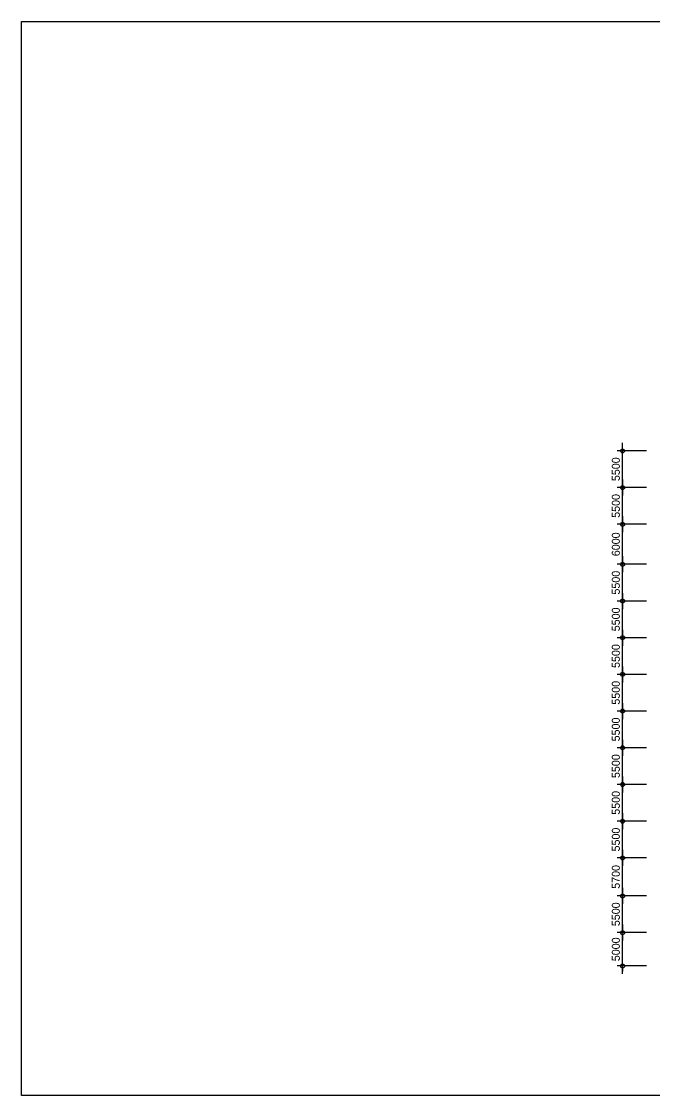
# Model space of a CAD drawing. Header units: millimetres. Extents: x -869187 to 1405794, y -1345622 to 197746.
# Drawn here: x 8000 to 102765, y -1345622 to -1184654 of the extents above; entities that cross this region are included whole.
import ezdxf

# ---------------------------------------------------------------- set-up
doc = ezdxf.new("R2010")
doc.units = ezdxf.units.MM
doc.header["$LTSCALE"] = 1000
doc.header["$MEASUREMENT"] = 0
doc.header["$PDSIZE"] = -10
doc.layers.get('0').update_dxf_attribs({"linetype": 'CONTINUOUS'})
doc.layers.get('Defpoints').update_dxf_attribs({"color": 171, "linetype": 'CONTINUOUS'})
doc.layers.add('NDIM', color=7, linetype='CONTINUOUS')
doc.styles.add('CGS', font='cgse', dxfattribs={"bigfont": 'cgs'})
doc.dimstyles.new('NDIM 1200', dxfattribs={"dimscale": 500, "dimtxt": 3, "dimasz": 1, "dimexe": 2, "dimexo": 2, "dimgap": 1, "dimtad": 1, "dimdec": 0, "dimdsep": 46, "dimtxsty": 'CGS', "dimblk": 'DOT0', "dimcen": 1, "dimdle": 8, "dimclrd": 2, "dimclre": 2, "dimclrt": 2, "dimadec": 0, "dimazin": 0, "dimtfac": 1, "dimtdec": 0, "dimtix": 1, "dimtmove": 2, "dimatfit": 3, "dimldrblk": 'DOT0', "dimfxl": 1, "dimtolj": 1, "dimtzin": 0, "dimlwd": -1, "dimlwe": -1, "dimarcsym": 0})

# ---------------------------------------------------------------- blocks, each defined once
blk = doc.blocks.new('DOT0')
blk.add_line((-3, 0), (3, 0))
at = {"color": 6}
blk.add_circle((0, 0), 0.75, dxfattribs=at)
blk = doc.blocks.new('*D452')
at = {"layer": 'Defpoints', "color": 0, "ltscale": 0.4, "transparency": 16777216}
for p in [(97980, -1254509), (102380, -1254509), (102380, -1260009)]:
    blk.add_point(p, dxfattribs=at)
at = {"layer": 'NDIM', "ltscale": 0.4, "transparency": 16777216}
for p, q in [((101580, -1254509), (97180, -1254509)), ((97980, -1259609), (97980, -1254909)), ((101580, -1260009), (97180, -1260009))]:
    blk.add_line(p, q, dxfattribs=at)
at = {"layer": 'NDIM', "ltscale": 0.4, "transparency": 16777216, "xscale": 400, "yscale": 400, "zscale": 400}
for p, rotation in [((97980, -1254509), 90), ((97980, -1260009), 270)]:
    blk.add_blockref('DOT0', p, dxfattribs=dict(at, rotation=rotation))
at = {"layer": 'NDIM', "ltscale": 0.4, "transparency": 16777216, "insert": (96980, -1257259), "char_height": 1200, "attachment_point": 5, "rotation": 90, "style": 'CGS'}
blk.add_mtext('\\A1;5500', dxfattribs=at)
blk = doc.blocks.new('*D453')
at = {"layer": 'Defpoints', "color": 0, "ltscale": 0.4, "transparency": 16777216}
for p in [(97980, -1260009), (102380, -1260009), (102380, -1266009)]:
    blk.add_point(p, dxfattribs=at)
at = {"layer": 'NDIM', "ltscale": 0.4, "transparency": 16777216}
for p, q in [((101580, -1260009), (97180, -1260009)), ((97980, -1265609), (97980, -1260409)), ((101580, -1266009), (97180, -1266009))]:
    blk.add_line(p, q, dxfattribs=at)
at = {"layer": 'NDIM', "ltscale": 0.4, "transparency": 16777216, "xscale": 400, "yscale": 400, "zscale": 400}
for p, rotation in [((97980, -1260009), 90), ((97980, -1266009), 270)]:
    blk.add_blockref('DOT0', p, dxfattribs=dict(at, rotation=rotation))
at = {"layer": 'NDIM', "ltscale": 0.4, "transparency": 16777216, "insert": (96980, -1263009), "char_height": 1200, "attachment_point": 5, "rotation": 90, "style": 'CGS'}
blk.add_mtext('\\A1;6000', dxfattribs=at)
blk = doc.blocks.new('*D454')
at = {"layer": 'Defpoints', "color": 0, "ltscale": 0.4, "transparency": 16777216}
for p in [(97980, -1266009), (102380, -1266009), (102380, -1271509)]:
    blk.add_point(p, dxfattribs=at)
at = {"layer": 'NDIM', "ltscale": 0.4, "transparency": 16777216}
for p, q in [((101580, -1266009), (97180, -1266009)), ((97980, -1271109), (97980, -1266409)), ((101580, -1271509), (97180, -1271509))]:
    blk.add_line(p, q, dxfattribs=at)
at = {"layer": 'NDIM', "ltscale": 0.4, "transparency": 16777216, "xscale": 400, "yscale": 400, "zscale": 400}
for p, rotation in [((97980, -1266009), 90), ((97980, -1271509), 270)]:
    blk.add_blockref('DOT0', p, dxfattribs=dict(at, rotation=rotation))
at = {"layer": 'NDIM', "ltscale": 0.4, "transparency": 16777216, "insert": (96980, -1268759), "char_height": 1200, "attachment_point": 5, "rotation": 90, "style": 'CGS'}
blk.add_mtext('\\A1;5500', dxfattribs=at)
blk = doc.blocks.new('*D455')
at = {"layer": 'Defpoints', "color": 0, "ltscale": 0.4, "transparency": 16777216}
for p in [(97980, -1271509), (102380, -1271509), (102380, -1277009)]:
    blk.add_point(p, dxfattribs=at)
at = {"layer": 'NDIM', "ltscale": 0.4, "transparency": 16777216}
for p, q in [((101580, -1271509), (97180, -1271509)), ((97980, -1276609), (97980, -1271909)), ((101580, -1277009), (97180, -1277009))]:
    blk.add_line(p, q, dxfattribs=at)
at = {"layer": 'NDIM', "ltscale": 0.4, "transparency": 16777216, "xscale": 400, "yscale": 400, "zscale": 400}
for p, rotation in [((97980, -1271509), 90), ((97980, -1277009), 270)]:
    blk.add_blockref('DOT0', p, dxfattribs=dict(at, rotation=rotation))
at = {"layer": 'NDIM', "ltscale": 0.4, "transparency": 16777216, "insert": (96980, -1274259), "char_height": 1200, "attachment_point": 5, "rotation": 90, "style": 'CGS'}
blk.add_mtext('\\A1;5500', dxfattribs=at)
blk = doc.blocks.new('*D456')
at = {"layer": 'Defpoints', "color": 0, "ltscale": 0.4, "transparency": 16777216}
for p in [(97980, -1277009), (102380, -1277009), (102380, -1282509)]:
    blk.add_point(p, dxfattribs=at)
at = {"layer": 'NDIM', "ltscale": 0.4, "transparency": 16777216}
for p, q in [((101580, -1277009), (97180, -1277009)), ((97980, -1282109), (97980, -1277409)), ((101580, -1282509), (97180, -1282509))]:
    blk.add_line(p, q, dxfattribs=at)
at = {"layer": 'NDIM', "ltscale": 0.4, "transparency": 16777216, "xscale": 400, "yscale": 400, "zscale": 400}
for p, rotation in [((97980, -1277009), 90), ((97980, -1282509), 270)]:
    blk.add_blockref('DOT0', p, dxfattribs=dict(at, rotation=rotation))
at = {"layer": 'NDIM', "ltscale": 0.4, "transparency": 16777216, "insert": (96980, -1279759), "char_height": 1200, "attachment_point": 5, "rotation": 90, "style": 'CGS'}
blk.add_mtext('\\A1;5500', dxfattribs=at)
blk = doc.blocks.new('*D457')
at = {"layer": 'Defpoints', "color": 0, "ltscale": 0.4, "transparency": 16777216}
for p in [(97980, -1282509), (102380, -1282509), (102380, -1288009)]:
    blk.add_point(p, dxfattribs=at)
at = {"layer": 'NDIM', "ltscale": 0.4, "transparency": 16777216}
for p, q in [((101580, -1282509), (97180, -1282509)), ((97980, -1287609), (97980, -1282909)), ((101580, -1288009), (97180, -1288009))]:
    blk.add_line(p, q, dxfattribs=at)
at = {"layer": 'NDIM', "ltscale": 0.4, "transparency": 16777216, "xscale": 400, "yscale": 400, "zscale": 400}
for p, rotation in [((97980, -1282509), 90), ((97980, -1288009), 270)]:
    blk.add_blockref('DOT0', p, dxfattribs=dict(at, rotation=rotation))
at = {"layer": 'NDIM', "ltscale": 0.4, "transparency": 16777216, "insert": (96980, -1285259), "char_height": 1200, "attachment_point": 5, "rotation": 90, "style": 'CGS'}
blk.add_mtext('\\A1;5500', dxfattribs=at)
blk = doc.blocks.new('*D458')
at = {"layer": 'Defpoints', "color": 0, "ltscale": 0.4, "transparency": 16777216}
for p in [(97980, -1288009), (102380, -1288009), (102380, -1293509)]:
    blk.add_point(p, dxfattribs=at)
at = {"layer": 'NDIM', "ltscale": 0.4, "transparency": 16777216}
for p, q in [((101580, -1288009), (97180, -1288009)), ((97980, -1293109), (97980, -1288409)), ((101580, -1293509), (97180, -1293509))]:
    blk.add_line(p, q, dxfattribs=at)
at = {"layer": 'NDIM', "ltscale": 0.4, "transparency": 16777216, "xscale": 400, "yscale": 400, "zscale": 400}
for p, rotation in [((97980, -1288009), 90), ((97980, -1293509), 270)]:
    blk.add_blockref('DOT0', p, dxfattribs=dict(at, rotation=rotation))
at = {"layer": 'NDIM', "ltscale": 0.4, "transparency": 16777216, "insert": (96980, -1290759), "char_height": 1200, "attachment_point": 5, "rotation": 90, "style": 'CGS'}
blk.add_mtext('\\A1;5500', dxfattribs=at)
blk = doc.blocks.new('*D459')
at = {"layer": 'Defpoints', "color": 0, "ltscale": 0.4, "transparency": 16777216}
for p in [(97980, -1293509), (102380, -1293509), (102380, -1299009)]:
    blk.add_point(p, dxfattribs=at)
at = {"layer": 'NDIM', "ltscale": 0.4, "transparency": 16777216}
for p, q in [((101580, -1293509), (97180, -1293509)), ((97980, -1298609), (97980, -1293909)), ((101580, -1299009), (97180, -1299009))]:
    blk.add_line(p, q, dxfattribs=at)
at = {"layer": 'NDIM', "ltscale": 0.4, "transparency": 16777216, "xscale": 400, "yscale": 400, "zscale": 400}
for p, rotation in [((97980, -1293509), 90), ((97980, -1299009), 270)]:
    blk.add_blockref('DOT0', p, dxfattribs=dict(at, rotation=rotation))
at = {"layer": 'NDIM', "ltscale": 0.4, "transparency": 16777216, "insert": (96980, -1296259), "char_height": 1200, "attachment_point": 5, "rotation": 90, "style": 'CGS'}
blk.add_mtext('\\A1;5500', dxfattribs=at)
blk = doc.blocks.new('*D460')
at = {"layer": 'Defpoints', "color": 0, "ltscale": 0.4, "transparency": 16777216}
for p in [(97980, -1299009), (102380, -1299009), (102380, -1304509)]:
    blk.add_point(p, dxfattribs=at)
at = {"layer": 'NDIM', "ltscale": 0.4, "transparency": 16777216}
for p, q in [((101580, -1299009), (97180, -1299009)), ((97980, -1304109), (97980, -1299409)), ((101580, -1304509), (97180, -1304509))]:
    blk.add_line(p, q, dxfattribs=at)
at = {"layer": 'NDIM', "ltscale": 0.4, "transparency": 16777216, "xscale": 400, "yscale": 400, "zscale": 400}
for p, rotation in [((97980, -1299009), 90), ((97980, -1304509), 270)]:
    blk.add_blockref('DOT0', p, dxfattribs=dict(at, rotation=rotation))
at = {"layer": 'NDIM', "ltscale": 0.4, "transparency": 16777216, "insert": (96980, -1301759), "char_height": 1200, "attachment_point": 5, "rotation": 90, "style": 'CGS'}
blk.add_mtext('\\A1;5500', dxfattribs=at)
blk = doc.blocks.new('*D461')
at = {"layer": 'Defpoints', "color": 0, "ltscale": 0.4, "transparency": 16777216}
for p in [(97980, -1304509), (102380, -1304509), (102380, -1310009)]:
    blk.add_point(p, dxfattribs=at)
at = {"layer": 'NDIM', "ltscale": 0.4, "transparency": 16777216}
for p, q in [((101580, -1304509), (97180, -1304509)), ((97980, -1309609), (97980, -1304909)), ((101580, -1310009), (97180, -1310009))]:
    blk.add_line(p, q, dxfattribs=at)
at = {"layer": 'NDIM', "ltscale": 0.4, "transparency": 16777216, "xscale": 400, "yscale": 400, "zscale": 400}
for p, rotation in [((97980, -1304509), 90), ((97980, -1310009), 270)]:
    blk.add_blockref('DOT0', p, dxfattribs=dict(at, rotation=rotation))
at = {"layer": 'NDIM', "ltscale": 0.4, "transparency": 16777216, "insert": (96980, -1307259), "char_height": 1200, "attachment_point": 5, "rotation": 90, "style": 'CGS'}
blk.add_mtext('\\A1;5500', dxfattribs=at)
blk = doc.blocks.new('*D462')
at = {"layer": 'Defpoints', "color": 0, "ltscale": 0.4, "transparency": 16777216}
for p in [(97980, -1310009), (102380, -1310009), (102380, -1315709)]:
    blk.add_point(p, dxfattribs=at)
at = {"layer": 'NDIM', "ltscale": 0.4, "transparency": 16777216}
for p, q in [((101580, -1310009), (97180, -1310009)), ((97980, -1315309), (97980, -1310409)), ((101580, -1315709), (97180, -1315709))]:
    blk.add_line(p, q, dxfattribs=at)
at = {"layer": 'NDIM', "ltscale": 0.4, "transparency": 16777216, "xscale": 400, "yscale": 400, "zscale": 400}
for p, rotation in [((97980, -1310009), 90), ((97980, -1315709), 270)]:
    blk.add_blockref('DOT0', p, dxfattribs=dict(at, rotation=rotation))
at = {"layer": 'NDIM', "ltscale": 0.4, "transparency": 16777216, "insert": (96980, -1312859), "char_height": 1200, "attachment_point": 5, "rotation": 90, "style": 'CGS'}
blk.add_mtext('\\A1;5700', dxfattribs=at)
blk = doc.blocks.new('*D463')
at = {"layer": 'Defpoints', "color": 0, "ltscale": 0.4, "transparency": 16777216}
for p in [(97980, -1315709), (102380, -1315709), (102380, -1321209)]:
    blk.add_point(p, dxfattribs=at)
at = {"layer": 'NDIM', "ltscale": 0.4, "transparency": 16777216}
for p, q in [((101580, -1315709), (97180, -1315709)), ((97980, -1320809), (97980, -1316109)), ((101580, -1321209), (97180, -1321209))]:
    blk.add_line(p, q, dxfattribs=at)
at = {"layer": 'NDIM', "ltscale": 0.4, "transparency": 16777216, "xscale": 400, "yscale": 400, "zscale": 400}
for p, rotation in [((97980, -1315709), 90), ((97980, -1321209), 270)]:
    blk.add_blockref('DOT0', p, dxfattribs=dict(at, rotation=rotation))
at = {"layer": 'NDIM', "ltscale": 0.4, "transparency": 16777216, "insert": (96980, -1318459), "char_height": 1200, "attachment_point": 5, "rotation": 90, "style": 'CGS'}
blk.add_mtext('\\A1;5500', dxfattribs=at)
blk = doc.blocks.new('*D464')
at = {"layer": 'Defpoints', "color": 0, "ltscale": 0.4, "transparency": 16777216}
for p in [(97980, -1321209), (102380, -1321209), (102380, -1326209)]:
    blk.add_point(p, dxfattribs=at)
at = {"layer": 'NDIM', "ltscale": 0.4, "transparency": 16777216}
for p, q in [((101580, -1321209), (97180, -1321209)), ((97980, -1320809), (97980, -1320409)), ((97980, -1326209), (97980, -1321209)), ((101580, -1326209), (97180, -1326209)), ((97980, -1326609), (97980, -1327009))]:
    blk.add_line(p, q, dxfattribs=at)
at = {"layer": 'NDIM', "ltscale": 0.4, "transparency": 16777216, "xscale": 400, "yscale": 400, "zscale": 400}
for p, rotation in [((97980, -1321209), 270), ((97980, -1326209), 90)]:
    blk.add_blockref('DOT0', p, dxfattribs=dict(at, rotation=rotation))
at = {"layer": 'NDIM', "ltscale": 0.4, "transparency": 16777216, "insert": (96980, -1323709), "char_height": 1200, "attachment_point": 5, "rotation": 90, "style": 'CGS'}
blk.add_mtext('\\A1;5000', dxfattribs=at)
blk = doc.blocks.new('*D486')
at = {"layer": 'Defpoints', "color": 0, "ltscale": 0.4, "transparency": 16777216}
for p in [(97980, -1249009), (102380, -1249009), (102380, -1254509)]:
    blk.add_point(p, dxfattribs=at)
at = {"layer": 'NDIM', "ltscale": 0.4, "transparency": 16777216}
for p, q in [((101580, -1249009), (97180, -1249009)), ((97980, -1254109), (97980, -1249409)), ((101580, -1254509), (97180, -1254509))]:
    blk.add_line(p, q, dxfattribs=at)
at = {"layer": 'NDIM', "ltscale": 0.4, "transparency": 16777216, "xscale": 400, "yscale": 400, "zscale": 400}
for p, rotation in [((97980, -1249009), 90), ((97980, -1254509), 270)]:
    blk.add_blockref('DOT0', p, dxfattribs=dict(at, rotation=rotation))
at = {"layer": 'NDIM', "ltscale": 0.4, "transparency": 16777216, "insert": (96980, -1251759), "char_height": 1200, "attachment_point": 5, "rotation": 90, "style": 'CGS'}
blk.add_mtext('\\A1;5500', dxfattribs=at)

msp = doc.modelspace()

# ---------------------------------------------------------------- linework, layer by layer
at = {"layer": 'Defpoints', "ltscale": 10000}
msp.add_lwpolyline([(292000, -1345621.9), (8000, -1345621.9), (8000, -1184654.1), (292000, -1184654.1)], close=True, dxfattribs=at)

# ---------------------------------------------------------------- dimensions: what is measured, and where the dimension line sits
at = {"layer": 'NDIM', "ltscale": 0.4}
for base, p1, p2, picture, middle in [((97980.1, -1249009.5), (102380.1, -1254509.5), (102380.1, -1249009.5), '*D486', (96980.1, -1251759.5)), ((97980.1, -1254509.5), (102380.1, -1260009.5), (102380.1, -1254509.5), '*D452', (96980.1, -1257259.5)), ((97980.1, -1260009.5), (102380.1, -1266009.5), (102380.1, -1260009.5), '*D453', (96980.1, -1263009.5)), ((97980.1, -1266009.5), (102380.1, -1271509.5), (102380.1, -1266009.5), '*D454', (96980.1, -1268759.5)), ((97980.1, -1271509.5), (102380.1, -1277009.5), (102380.1, -1271509.5), '*D455', (96980.1, -1274259.5)), ((97980.1, -1277009.5), (102380.1, -1282509.5), (102380.1, -1277009.5), '*D456', (96980.1, -1279759.5)), ((97980.1, -1282509.5), (102380.1, -1288009.5), (102380.1, -1282509.5), '*D457', (96980.1, -1285259.5)), ((97980.1, -1288009.5), (102380.1, -1293509.5), (102380.1, -1288009.5), '*D458', (96980.1, -1290759.5)), ((97980.1, -1293509.5), (102380.1, -1299009.5), (102380.1, -1293509.5), '*D459', (96980.1, -1296259.5)), ((97980.1, -1299009.5), (102380.1, -1304509.5), (102380.1, -1299009.5), '*D460', (96980.1, -1301759.5)), ((97980.1, -1304509.5), (102380.1, -1310009.5), (102380.1, -1304509.5), '*D461', (96980.1, -1307259.5)), ((97980.1, -1310009.5), (102380.1, -1315709.5), (102380.1, -1310009.5), '*D462', (96980.1, -1312859.5)), ((97980.1, -1315709.5), (102380.1, -1321209.5), (102380.1, -1315709.5), '*D463', (96980.1, -1318459.5)), ((97980.1, -1321209.5), (102380.1, -1326209.5), (102380.1, -1321209.5), '*D464', (96980.1, -1323709.5))]:
    dim = msp.add_linear_dim(base=base, p1=p1, p2=p2, angle=90, dimstyle='NDIM 1200', override={"dimscale": 400, "dimclrd": 256, "dimclre": 256, "dimclrt": 256}, dxfattribs=at)
    dim.commit()
    dim.dimension.update_dxf_attribs({"geometry": picture, "text_midpoint": middle})

doc.saveas('drawing.dxf')
